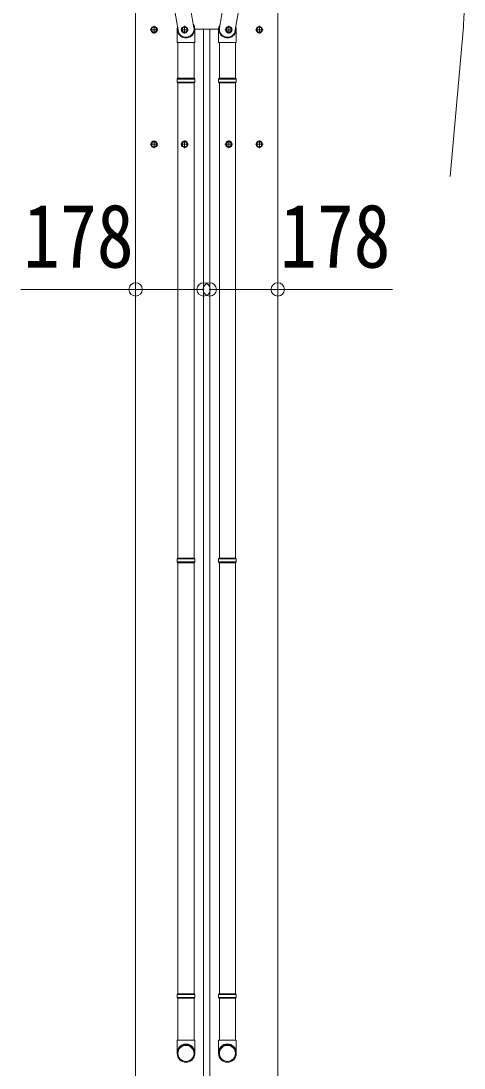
# Model space of a CAD drawing. Units: millimetres at full size. Extents: x -9783 to 9892, y -6828 to 6752.
# Drawn here: x -5190 to -4031, y -4438 to -1697 of the extents above; entities that cross this region are included whole.
import ezdxf
from ezdxf.enums import TextEntityAlignment as Align

# ---------------------------------------------------------------- set-up
doc = ezdxf.new("R2010")
doc.units = ezdxf.units.MM
doc.header["$LTSCALE"] = 35
doc.header["$PDMODE"] = 32
doc.header["$PDSIZE"] = 35
for name, color, linetype, lineweight in [('0-1_本体', 4, 'Continuous', 9), ('0-2_部品', 7, 'Continuous', 9), ('0-A_寸法', 6, 'Continuous', 9)]:
    doc.layers.add(name, color=color, linetype=linetype, lineweight=lineweight)
doc.styles.add('ＭＳ ゴシック', font='')
doc.styles.get('ＭＳ ゴシック').set_extended_font_data('MS Gothic')

msp = doc.modelspace()

# ---------------------------------------------------------------- linework, layer by layer
at = {"layer": '0-1_本体'}
for p, q in [((-4890.2, -1539.59), (-4890.2, -5019.59)), ((-4890.2, -1539.59), (-4890.2, -5019.59)), ((-4518.2, -1539.59), (-4518.2, -5019.59)), ((-4518.2, -1539.59), (-4518.2, -5019.59)), ((-4712.2, -5019.59), (-4712.2, -1718.15)), ((-4712.2, -5019.59), (-4712.2, -1718.15)), ((-4696.2, -5019.59), (-4696.2, -1718.15)), ((-4696.2, -5019.59), (-4696.2, -1718.15))]:
    msp.add_line(p, q, dxfattribs=at)
at = {"layer": '0-1_本体', "color": 6}
for p, q in [((-4890.2, -2399.76), (-4712.2, -2399.76)), ((-4518.2, -2399.76), (-4696.2, -2399.76))]:
    msp.add_line(p, q, dxfattribs=at)
at = {"layer": '0-2_部品'}
for p, q in [((-4753.47, -1619.75), (-4737.55, -1715.92)), ((-4654.94, -1619.75), (-4670.85, -1715.92)), ((-4788.99, -1661.66), (-4778.26, -1725.25)), ((-4619.42, -1661.66), (-4630.15, -1725.25)), ((-4851.96, -1719.83), (-4831.96, -1719.83)), ((-4848.46, -1716.07), (-4841.96, -1712.32)), ((-4841.96, -1729.83), (-4841.96, -1709.83)), ((-4841.96, -1712.32), (-4835.46, -1716.07)), ((-4835.46, -1723.58), (-4841.96, -1727.33)), ((-4835.46, -1716.07), (-4835.46, -1723.58)), ((-4781.4, -1718.43), (-4781.4, -1753.09)), ((-4771.96, -1719.83), (-4751.96, -1719.83)), ((-4768.46, -1716.07), (-4761.96, -1712.32)), ((-4761.96, -1729.83), (-4761.96, -1709.83)), ((-4761.96, -1712.32), (-4755.46, -1716.07)), ((-4755.46, -1723.58), (-4761.96, -1727.33)), ((-4755.46, -1716.07), (-4755.46, -1723.58)), ((-4735.83, -1718.15), (-4672.58, -1718.15)), ((-4735.4, -1753.09), (-4735.4, -1718.73)), ((-4673, -1753.09), (-4673, -1718.73)), ((-4636.45, -1719.83), (-4656.45, -1719.83)), ((-4646.45, -1712.32), (-4652.95, -1716.07)), ((-4652.95, -1716.07), (-4652.95, -1723.58)), ((-4652.95, -1723.58), (-4646.45, -1727.33)), ((-4646.45, -1729.83), (-4646.45, -1709.83)), ((-4639.95, -1716.07), (-4646.45, -1712.32)), ((-4627, -1718.43), (-4627, -1753.09)), ((-4556.45, -1719.83), (-4576.45, -1719.83)), ((-4566.45, -1712.32), (-4572.95, -1716.07)), ((-4572.95, -1716.07), (-4572.95, -1723.58)), ((-4572.95, -1723.58), (-4566.45, -1727.33)), ((-4566.45, -1729.83), (-4566.45, -1709.83)), ((-4559.95, -1716.07), (-4566.45, -1712.32)), ((-4781.4, -1753.09), (-4735.4, -1753.09)), ((-4779.4, -1753.09), (-4779.4, -1847.09)), ((-4737.4, -1753.09), (-4737.4, -1847.09)), ((-4627, -1753.09), (-4673, -1753.09)), ((-4671, -1753.09), (-4671, -1847.09)), ((-4629, -1753.09), (-4629, -1847.09)), ((-4781.4, -1849.09), (-4780.4, -1847.09)), ((-4781.4, -1849.09), (-4735.4, -1849.09)), ((-4781.4, -1849.09), (-4781.4, -1857.09)), ((-4781.4, -1857.09), (-4735.4, -1857.09)), ((-4781.4, -1857.09), (-4780.4, -1859.09)), ((-4780.4, -1847.09), (-4736.4, -1847.09)), ((-4780.4, -1859.09), (-4736.4, -1859.09)), ((-4779.4, -1859.09), (-4779.4, -3103.27)), ((-4737.4, -1859.09), (-4737.4, -3103.27)), ((-4735.4, -1849.09), (-4736.4, -1847.09)), ((-4673, -1849.09), (-4672, -1847.09)), ((-4627, -1849.09), (-4673, -1849.09)), ((-4627, -1857.09), (-4673, -1857.09)), ((-4628, -1847.09), (-4672, -1847.09)), ((-4628, -1859.09), (-4672, -1859.09)), ((-4671, -1859.09), (-4671, -3103.27)), ((-4629, -1859.09), (-4629, -3103.27)), ((-4627, -1849.09), (-4628, -1847.09)), ((-4627, -1857.09), (-4628, -1859.09)), ((-4627, -1849.09), (-4627, -1857.09)), ((-4851.96, -2019.83), (-4831.96, -2019.83)), ((-4848.46, -2016.07), (-4841.96, -2012.32)), ((-4841.96, -2029.83), (-4841.96, -2009.83)), ((-4841.96, -2012.32), (-4835.46, -2016.07)), ((-4835.46, -2023.58), (-4841.96, -2027.33)), ((-4835.46, -2016.07), (-4835.46, -2023.58)), ((-4771.96, -2019.83), (-4751.96, -2019.83)), ((-4768.46, -2016.07), (-4761.96, -2012.32)), ((-4761.96, -2029.83), (-4761.96, -2009.83)), ((-4761.96, -2012.32), (-4755.46, -2016.07)), ((-4755.46, -2023.58), (-4761.96, -2027.33)), ((-4755.46, -2016.07), (-4755.46, -2023.58)), ((-4636.45, -2019.83), (-4656.45, -2019.83)), ((-4646.45, -2012.32), (-4652.95, -2016.07)), ((-4652.95, -2016.07), (-4652.95, -2023.58)), ((-4652.95, -2023.58), (-4646.45, -2027.33)), ((-4646.45, -2029.83), (-4646.45, -2009.83)), ((-4639.95, -2016.07), (-4646.45, -2012.32)), ((-4556.45, -2019.83), (-4576.45, -2019.83)), ((-4566.45, -2012.32), (-4572.95, -2016.07)), ((-4572.95, -2016.07), (-4572.95, -2023.58)), ((-4572.95, -2023.58), (-4566.45, -2027.33)), ((-4566.45, -2029.83), (-4566.45, -2009.83)), ((-4559.95, -2016.07), (-4566.45, -2012.32)), ((-4781.4, -3105.27), (-4780.4, -3103.27)), ((-4781.4, -3105.27), (-4735.4, -3105.27)), ((-4781.4, -3105.27), (-4781.4, -3113.27)), ((-4781.4, -3113.27), (-4735.4, -3113.27)), ((-4781.4, -3113.27), (-4780.4, -3115.27)), ((-4780.4, -3103.27), (-4736.4, -3103.27)), ((-4780.4, -3115.27), (-4736.4, -3115.27)), ((-4779.4, -3115.27), (-4779.4, -4243.46)), ((-4737.4, -3115.27), (-4737.4, -4243.46)), ((-4735.4, -3105.27), (-4736.4, -3103.27)), ((-4673, -3105.27), (-4672, -3103.27)), ((-4627, -3105.27), (-4673, -3105.27)), ((-4627, -3113.27), (-4673, -3113.27)), ((-4628, -3103.27), (-4672, -3103.27)), ((-4628, -3115.27), (-4672, -3115.27)), ((-4671, -3115.27), (-4671, -4243.46)), ((-4629, -3115.27), (-4629, -4243.46)), ((-4627, -3105.27), (-4628, -3103.27)), ((-4627, -3113.27), (-4628, -3115.27)), ((-4627, -3105.27), (-4627, -3113.27)), ((-4781.4, -4245.46), (-4780.4, -4243.46)), ((-4781.4, -4245.46), (-4735.4, -4245.46)), ((-4781.4, -4245.46), (-4781.4, -4253.46)), ((-4780.4, -4243.46), (-4736.4, -4243.46)), ((-4735.4, -4245.46), (-4736.4, -4243.46)), ((-4673, -4245.46), (-4672, -4243.46)), ((-4627, -4245.46), (-4673, -4245.46)), ((-4628, -4243.46), (-4672, -4243.46)), ((-4627, -4245.46), (-4628, -4243.46)), ((-4627, -4245.46), (-4627, -4253.46)), ((-4781.4, -4253.46), (-4735.4, -4253.46)), ((-4781.4, -4253.46), (-4780.4, -4255.46)), ((-4780.4, -4255.46), (-4736.4, -4255.46)), ((-4779.4, -4255.46), (-4779.4, -4365.46)), ((-4737.4, -4255.46), (-4737.4, -4365.46)), ((-4627, -4253.46), (-4673, -4253.46)), ((-4628, -4255.46), (-4672, -4255.46)), ((-4671, -4255.46), (-4671, -4365.46)), ((-4629, -4255.46), (-4629, -4365.46)), ((-4627, -4253.46), (-4628, -4255.46)), ((-4781.4, -4399.6), (-4781.4, -4365.46)), ((-4781.4, -4365.46), (-4735.4, -4365.46)), ((-4735.4, -4399.6), (-4735.4, -4365.46)), ((-4673, -4399.6), (-4673, -4365.46)), ((-4627, -4365.46), (-4673, -4365.46)), ((-4627, -4399.6), (-4627, -4365.46))]:
    msp.add_line(p, q, dxfattribs=at)
for points in [[(-4841.96, -1727.33), (-4848.46, -1723.58), (-4848.46, -1716.07)], [(-4761.96, -1727.33), (-4768.46, -1723.58), (-4768.46, -1716.07)], [(-4646.45, -1727.33), (-4639.95, -1723.58), (-4639.95, -1716.07)], [(-4566.45, -1727.33), (-4559.95, -1723.58), (-4559.95, -1716.07)], [(-4735.4, -1849.09), (-4735.4, -1857.09), (-4736.4, -1859.09)], [(-4673, -1849.09), (-4673, -1857.09), (-4672, -1859.09)], [(-4841.96, -2027.33), (-4848.46, -2023.58), (-4848.46, -2016.07)], [(-4761.96, -2027.33), (-4768.46, -2023.58), (-4768.46, -2016.07)], [(-4646.45, -2027.33), (-4639.95, -2023.58), (-4639.95, -2016.07)], [(-4566.45, -2027.33), (-4559.95, -2023.58), (-4559.95, -2016.07)], [(-4735.4, -3105.27), (-4735.4, -3113.27), (-4736.4, -3115.27)], [(-4673, -3105.27), (-4673, -3113.27), (-4672, -3115.27)], [(-4735.4, -4245.46), (-4735.4, -4253.46), (-4736.4, -4255.46)], [(-4673, -4245.46), (-4673, -4253.46), (-4672, -4255.46)]]:
    msp.add_lwpolyline(points, dxfattribs=at)
for centre, radius in [((-4841.96, -1719.83), 8.5), ((-4841.96, -1719.83), 7.7), ((-4841.96, -1719.83), 6.5), ((-4761.96, -1719.83), 8.5), ((-4761.96, -1719.83), 7.7), ((-4761.96, -1719.83), 6.5), ((-4646.45, -1719.83), 8.5), ((-4646.45, -1719.83), 7.7), ((-4646.45, -1719.83), 6.5), ((-4566.45, -1719.83), 8.5), ((-4566.45, -1719.83), 7.7), ((-4566.45, -1719.83), 6.5), ((-4841.96, -2019.83), 8.5), ((-4841.96, -2019.83), 7.7), ((-4841.96, -2019.83), 6.5), ((-4761.96, -2019.83), 8.5), ((-4761.96, -2019.83), 7.7), ((-4761.96, -2019.83), 6.5), ((-4646.45, -2019.83), 8.5), ((-4646.45, -2019.83), 7.7), ((-4646.45, -2019.83), 6.5), ((-4566.45, -2019.83), 8.5), ((-4566.45, -2019.83), 7.7), ((-4566.45, -2019.83), 6.5)]:
    msp.add_circle(centre, radius, dxfattribs=at)
for centre, start, end in [((-4765.4, -1718.73), 0, 2.54858), ((-4643, -1718.73), 177.45142, 180)]:
    msp.add_arc(centre, 30, start, end, dxfattribs=at)
for centre, major_axis, ratio, start_param, end_param in [((-4758.4, -1718.43), (-23, 0), 0.996195, 6.0000678, 10.0103449), ((-4758.4, -1718.43), (-21, 0), 0.996195, 0.3319459, 3.3482706), ((-4650, -1718.43), (23, 0), 0.996195, 2.5560258, 6.5663028), ((-4650, -1718.43), (21, 0), 0.996195, 2.9349147, 5.9512394), ((-4758.4, -4397.86), (23, 0), 0.996195, 6.2831853, 9.424778), ((-4758.4, -4399.6), (23, 0), 0.996195, 6.2831853, 9.424778), ((-4650, -4397.86), (-23, 0), 0.996195, 3.1415927, 6.2831853), ((-4650, -4399.6), (-23, 0), 0.996195, 3.1415927, 6.2831853), ((-4758.4, -4399.6), (0, -23.43), 0.981806, 4.712389, 7.8539816), ((-4650, -4399.6), (0, -23.43), 0.981806, 4.712389, 7.8539816)]:
    msp.add_ellipse(centre, major_axis=major_axis, ratio=ratio, start_param=start_param, end_param=end_param, dxfattribs=at)
for centre, major_axis in [((-4758.4, -4399.6), (-21, 0)), ((-4650, -4399.6), (21, 0))]:
    msp.add_ellipse(centre, major_axis=major_axis, ratio=0.996195, dxfattribs=at)
at = {"layer": '0-A_寸法'}
for p, q in [((-4032.67, -1712.04), (-4067.03, -2104.54)), ((-4890.2, -2399.76), (-5190.2, -2399.76)), ((-4518.2, -2399.76), (-4218.2, -2399.76))]:
    msp.add_line(p, q, dxfattribs=at)
msp.add_arc((-4517.67, -1669.58), 486.86, 354.99678, 0, dxfattribs=at)
for p in [(-4890.2, -2399.76), (-4712.2, -2399.76), (-4696.2, -2399.76), (-4518.2, -2399.76)]:
    msp.add_point(p, dxfattribs=at)

# ---------------------------------------------------------------- texts
at = {"layer": '0-A_寸法', "color": 7, "style": 'ＭＳ ゴシック', "width": 0.85}
for p in [(-5184.58, -2392.76), (-4512.58, -2392.76)]:
    msp.add_text('178', height=166.8, dxfattribs=at).set_placement(p, align=Align.BOTTOM_LEFT)

doc.saveas('drawing.dxf')
